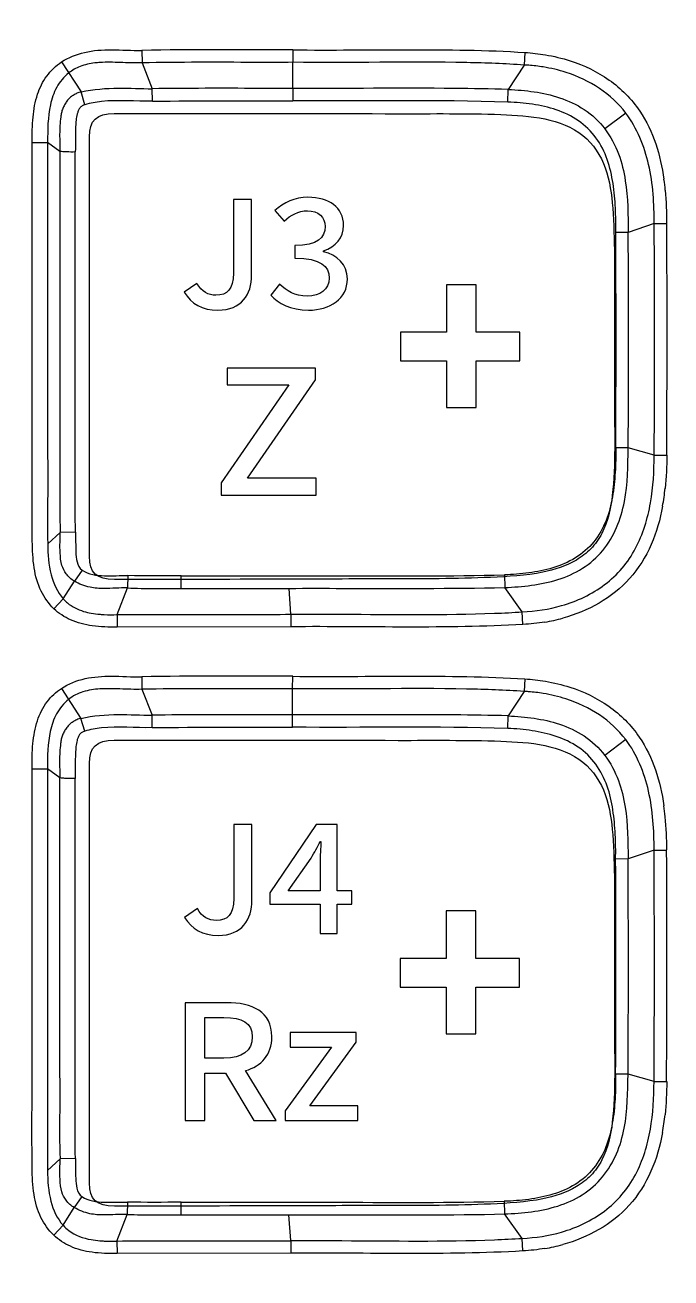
# Model space of a CAD drawing. Header units: millimetres. Extents: x 4086 to 8300, y 123 to 1549.
# Drawn here: x 7001.1 to 7014.09, y 1020.78 to 1045.97 of the extents above; entities that cross this region are included whole.
import ezdxf

# ---------------------------------------------------------------- set-up
doc = ezdxf.new("R2010")
doc.units = ezdxf.units.MM
for name, color, linetype in [('00_COMPONENTS', 7, 'Continuous'), ('layer 1', 7, 'Continuous'), ('layer 4', 7, 'Continuous')]:
    doc.layers.add(name, color=color, linetype=linetype)

msp = doc.modelspace()

# ---------------------------------------------------------------- linework, layer by layer
at = {"layer": '00_COMPONENTS', "linetype": 'Continuous'}
for p, q in [((7006.484, 1045.472), (7006.483, 1045.221)), ((7001.836, 1045.228), (7002.227, 1044.626)), ((7003.451, 1045.462), (7003.455, 1045.211)), ((7006.483, 1044.698), (7006.483, 1045.221)), ((7011.153, 1045.42), (7011.137, 1045.167)), ((7003.455, 1045.21), (7003.659, 1044.69)), ((7011.137, 1045.167), (7010.818, 1044.677)), ((7002.305, 1044.368), (7002.227, 1044.626)), ((7003.663, 1044.439), (7003.659, 1044.69)), ((7006.483, 1044.698), (7006.483, 1044.447)), ((7010.81, 1044.421), (7010.818, 1044.677)), ((7013.182, 1044.199), (7012.76, 1043.882)), ((7001.244, 1043.612), (7001.555, 1043.612)), ((7001.799, 1043.429), (7001.555, 1043.612)), ((7013.752, 1041.978), (7013.23, 1041.799)), ((7013.752, 1041.978), (7014.003, 1041.979)), ((7013.229, 1041.799), (7012.978, 1041.798)), ((7013.229, 1037.469), (7012.978, 1037.471)), ((7013.751, 1037.325), (7013.229, 1037.469)), ((7013.751, 1037.325), (7014.003, 1037.323)), ((7001.557, 1035.537), (7001.808, 1035.766)), ((7002.116, 1035.775), (7001.808, 1035.766)), ((7002.248, 1035.01), (7002.092, 1034.789)), ((7003.166, 1034.9), (7003.159, 1034.652)), ((7004.241, 1034.644), (7004.241, 1034.895)), ((7010.738, 1034.917), (7010.745, 1034.661)), ((7001.869, 1034.433), (7002.092, 1034.789)), ((7002.951, 1034.116), (7003.159, 1034.652)), ((7006.445, 1034.124), (7006.41, 1034.644)), ((7011.099, 1034.17), (7010.745, 1034.661)), ((7001.68, 1034.235), (7001.869, 1034.433)), ((7011.113, 1033.918), (7011.099, 1034.17)), ((7002.951, 1034.116), (7002.955, 1033.866)), ((7006.445, 1034.124), (7006.446, 1033.872)), ((7006.446, 1033.87), (7002.955, 1033.866)), ((7006.481, 1032.625), (7006.482, 1032.876)), ((7001.833, 1032.632), (7002.224, 1032.03)), ((7003.448, 1032.866), (7003.452, 1032.615)), ((7006.481, 1032.102), (7006.481, 1032.625)), ((7011.15, 1032.824), (7011.135, 1032.571)), ((7003.452, 1032.614), (7003.656, 1032.094)), ((7011.135, 1032.571), (7010.815, 1032.081)), ((7002.302, 1031.772), (7002.224, 1032.03)), ((7003.66, 1031.843), (7003.656, 1032.094)), ((7006.48, 1031.851), (7006.481, 1032.102)), ((7010.807, 1031.825), (7010.815, 1032.081)), ((7013.179, 1031.603), (7012.757, 1031.286)), ((7001.241, 1031.016), (7001.552, 1031.016)), ((7001.797, 1030.833), (7001.552, 1031.016)), ((7013.749, 1029.382), (7013.227, 1029.203)), ((7013.749, 1029.382), (7014.001, 1029.383)), ((7013.227, 1029.203), (7012.975, 1029.202)), ((7013.226, 1024.873), (7012.975, 1024.875)), ((7013.748, 1024.729), (7013.226, 1024.873)), ((7013.748, 1024.729), (7014, 1024.727)), ((7001.554, 1022.941), (7001.805, 1023.17)), ((7002.113, 1023.179), (7001.805, 1023.17)), ((7002.245, 1022.414), (7002.09, 1022.193)), ((7003.163, 1022.304), (7003.156, 1022.056)), ((7004.238, 1022.048), (7004.238, 1022.299)), ((7010.735, 1022.321), (7010.743, 1022.065)), ((7001.866, 1021.837), (7002.09, 1022.193)), ((7002.948, 1021.52), (7003.156, 1022.056)), ((7006.442, 1021.528), (7006.407, 1022.048)), ((7011.096, 1021.574), (7010.743, 1022.065)), ((7001.677, 1021.639), (7001.866, 1021.837)), ((7011.111, 1021.321), (7011.096, 1021.574)), ((7002.948, 1021.52), (7002.952, 1021.27)), ((7006.442, 1021.528), (7006.444, 1021.276)), ((7006.444, 1021.274), (7002.952, 1021.27))]:
    msp.add_line(p, q, dxfattribs=at)
for centre, radius, start, end in [((7010.975, 1041.737), 3.434, 85.7825, 87.2922), ((7010.981, 1041.809), 3.362, 80.8001, 85.7965), ((7008.608, 1042.09), 5.396, 5.9441, 8.3094), ((7008.123, 1042.046), 5.883, 359.3483, 5.8784), ((6578.436, 1039.742), 435.322, 359.68181, 0.29428), ((6585.39, 1039.726), 428.62, 359.67875, 0.30116), ((6609.151, 1039.664), 403.833, 359.68877, 0.30271), ((6616.045, 1039.645), 397.19, 359.68607, 0.31066), ((7009.12, 1037.178), 4.88, 349.607, 353.8504), ((7005.31, 1545.153), 510.51, 269.88002, 270.12343), ((7009.568, 1059.461), 25.337, 272.1977, 273.4634), ((7010.969, 1037.49), 3.572, 279.4075, 285.3479), ((7010.972, 1029.141), 3.434, 85.7862, 87.2922), ((7010.978, 1029.213), 3.362, 80.7506, 85.8006), ((7011.017, 1029.432), 3.139, 72.1995, 80.8001), ((7008.605, 1029.494), 5.396, 5.9426, 8.3094), ((7008.12, 1029.45), 5.883, 359.3484, 5.8769), ((6578.433, 1027.146), 435.322, 359.68181, 0.29428), ((6585.387, 1027.13), 428.62, 359.67875, 0.30116), ((6609.148, 1027.068), 403.833, 359.68877, 0.30271), ((6616.042, 1027.049), 397.19, 359.68607, 0.31066), ((7009.117, 1024.582), 4.88, 349.607, 353.8536), ((7005.307, 1532.557), 510.51, 269.88002, 270.12343), ((7009.566, 1046.86), 25.332, 272.2001, 273.4634), ((7010.967, 1024.893), 3.571, 279.4518, 285.3489)]:
    msp.add_arc(centre, radius, start, end, dxfattribs=at)
at = {"layer": '00_COMPONENTS', "color": 7, "linetype": 'Continuous'}
msp.add_open_spline([(6896.534, 959.912), (6900.632, 959.912), (6908.829, 959.912), (6921.124, 959.912), (6933.42, 959.912), (6945.715, 959.912), (6958.011, 959.912), (6968.257, 959.912), (6976.454, 959.912), (6982.602, 959.912), (6988.75, 959.912), (6994.896, 959.911), (7001.047, 959.916), (7006.169, 959.924), (7010.262, 959.995), (7013.33, 960.166), (7016.373, 960.607), (7019.316, 961.625), (7021.287, 963.36), (7022.38, 965.093), (7023.177, 966.989), (7023.749, 969.501), (7024.017, 972.564), (7024.091, 975.633), (7024.124, 978.706), (7024.148, 981.781), (7024.163, 985.884), (7024.163, 991.009), (7024.163, 999.205), (7024.163, 1009.448), (7024.163, 1021.743), (7024.163, 1034.038), (7024.163, 1046.334), (7024.163, 1058.629), (7024.163, 1068.871), (7024.163, 1077.069), (7024.163, 1082.195), (7024.148, 1086.298), (7024.123, 1089.37), (7024.091, 1092.442), (7024.016, 1095.513), (7023.749, 1098.58), (7023.065, 1101.589), (7021.682, 1104.381), (7019.314, 1106.445), (7016.387, 1107.468), (7013.342, 1107.911), (7010.265, 1108.082), (7006.166, 1108.153), (7001.045, 1108.16), (6994.897, 1108.165), (6988.75, 1108.164), (6982.602, 1108.165), (6976.454, 1108.165), (6968.257, 1108.165), (6958.011, 1108.165), (6945.715, 1108.165), (6933.42, 1108.165), (6921.124, 1108.165), (6908.829, 1108.165), (6900.632, 1108.165), (6896.534, 1108.165)], degree=3, knots=[0, 0, 0, 0, 0.031258, 0.062515, 0.093773, 0.12503, 0.156288, 0.187546, 0.203174, 0.218804, 0.234431, 0.250064, 0.265681, 0.281339, 0.289127, 0.296905, 0.304752, 0.31255, 0.3203, 0.3242, 0.328112, 0.335929, 0.343723, 0.351535, 0.359344, 0.367155, 0.374992, 0.390635, 0.406242, 0.437497, 0.468755, 0.500012, 0.53127, 0.562527, 0.593784, 0.609382, 0.625053, 0.632872, 0.640675, 0.648485, 0.656303, 0.664103, 0.671927, 0.679731, 0.68745, 0.6952, 0.703045, 0.71088, 0.718683, 0.734311, 0.749937, 0.765568, 0.781197, 0.796825, 0.812455, 0.843712, 0.87497, 0.906227, 0.937485, 0.968742, 1, 1, 1, 1], dxfattribs=at)
at = {"layer": '00_COMPONENTS', "linetype": 'Continuous'}
for points in [[(7002.296, 1045.421), (7002.473, 1045.462), (7002.657, 1045.475), (7002.838, 1045.474)], [(7002.838, 1045.474), (7003.042, 1045.473), (7003.246, 1045.458), (7003.451, 1045.462)], [(7006.484, 1045.472), (7005.473, 1045.469), (7004.462, 1045.481), (7003.451, 1045.462)], [(7006.484, 1045.472), (7008.041, 1045.454), (7009.6, 1045.516), (7011.153, 1045.42)], [(7001.836, 1045.228), (7001.974, 1045.32), (7002.134, 1045.384), (7002.296, 1045.421)], [(7011.153, 1045.42), (7011.291, 1045.41), (7011.428, 1045.395), (7011.564, 1045.372)], [(7011.564, 1045.372), (7011.731, 1045.344), (7011.898, 1045.304), (7012.06, 1045.253)], [(7002.208, 1045.138), (7002.126, 1045.106), (7002.048, 1045.062), (7001.979, 1045.007)], [(7011.979, 1045.017), (7011.829, 1045.066), (7011.675, 1045.102), (7011.519, 1045.128)], [(7001.262, 1044.119), (7001.276, 1044.274), (7001.303, 1044.43), (7001.352, 1044.578)], [(7010.81, 1044.421), (7009.368, 1044.469), (7007.925, 1044.437), (7006.483, 1044.447)], [(7003.663, 1044.439), (7004.603, 1044.453), (7005.543, 1044.444), (7006.483, 1044.447)], [(7001.244, 1043.612), (7001.244, 1043.781), (7001.246, 1043.951), (7001.262, 1044.119)], [(7014.005, 1037.323), (7014.006, 1037.1), (7013.996, 1036.877), (7013.972, 1036.655)], [(7001.424, 1034.589), (7001.354, 1034.735), (7001.309, 1034.895), (7001.284, 1035.055)], [(7004.241, 1034.895), (7003.883, 1034.896), (7003.524, 1034.89), (7003.166, 1034.9)], [(7001.68, 1034.235), (7001.574, 1034.335), (7001.488, 1034.458), (7001.424, 1034.589)], [(7002.015, 1034.011), (7001.893, 1034.066), (7001.776, 1034.141), (7001.68, 1034.235)], [(7002.278, 1034.182), (7002.328, 1034.166), (7002.38, 1034.154), (7002.431, 1034.145)], [(7002.431, 1034.145), (7002.49, 1034.134), (7002.549, 1034.127), (7002.609, 1034.122)], [(7011.099, 1034.17), (7011.366, 1034.182), (7011.634, 1034.222), (7011.89, 1034.296)], [(7002.452, 1033.89), (7002.302, 1033.91), (7002.153, 1033.949), (7002.015, 1034.011)], [(7002.955, 1033.866), (7002.787, 1033.864), (7002.618, 1033.867), (7002.452, 1033.89)], [(7011.113, 1033.918), (7009.56, 1033.829), (7008.002, 1033.884), (7006.446, 1033.872)], [(7011.553, 1033.966), (7011.408, 1033.942), (7011.261, 1033.926), (7011.113, 1033.918)], [(7002.309, 1032.829), (7002.481, 1032.867), (7002.659, 1032.878), (7002.835, 1032.878)], [(7002.835, 1032.878), (7003.039, 1032.877), (7003.243, 1032.862), (7003.448, 1032.866)], [(7006.482, 1032.876), (7005.47, 1032.873), (7004.459, 1032.885), (7003.448, 1032.866)], [(7006.482, 1032.876), (7008.038, 1032.858), (7009.597, 1032.92), (7011.15, 1032.824)], [(7001.546, 1032.364), (7001.625, 1032.468), (7001.723, 1032.561), (7001.833, 1032.632)], [(7001.833, 1032.632), (7001.976, 1032.727), (7002.141, 1032.791), (7002.309, 1032.829)], [(7011.15, 1032.824), (7011.289, 1032.814), (7011.427, 1032.798), (7011.564, 1032.775)], [(7011.564, 1032.775), (7011.73, 1032.747), (7011.896, 1032.708), (7012.057, 1032.657)], [(7001.349, 1031.982), (7001.394, 1032.118), (7001.459, 1032.25), (7001.546, 1032.364)], [(7001.259, 1031.523), (7001.273, 1031.678), (7001.3, 1031.834), (7001.349, 1031.982)], [(7010.807, 1031.825), (7009.365, 1031.873), (7007.922, 1031.841), (7006.48, 1031.851)], [(7003.66, 1031.843), (7004.6, 1031.857), (7005.54, 1031.848), (7006.48, 1031.851)], [(7001.241, 1031.016), (7001.241, 1031.185), (7001.243, 1031.354), (7001.259, 1031.523)], [(7014.002, 1024.727), (7014.003, 1024.504), (7013.993, 1024.281), (7013.969, 1024.059)], [(7001.421, 1021.993), (7001.351, 1022.139), (7001.306, 1022.299), (7001.281, 1022.459)], [(7004.238, 1022.299), (7003.88, 1022.3), (7003.521, 1022.294), (7003.163, 1022.304)], [(7001.677, 1021.639), (7001.571, 1021.739), (7001.485, 1021.862), (7001.421, 1021.993)], [(7002.012, 1021.415), (7001.89, 1021.47), (7001.773, 1021.545), (7001.677, 1021.639)], [(7002.428, 1021.549), (7002.487, 1021.538), (7002.546, 1021.531), (7002.606, 1021.526)], [(7011.096, 1021.574), (7011.363, 1021.586), (7011.631, 1021.626), (7011.888, 1021.7)], [(7002.449, 1021.294), (7002.299, 1021.314), (7002.15, 1021.353), (7002.012, 1021.415)], [(7002.952, 1021.27), (7002.784, 1021.268), (7002.615, 1021.271), (7002.449, 1021.294)], [(7011.111, 1021.321), (7009.557, 1021.233), (7007.999, 1021.287), (7006.444, 1021.276)], [(7011.553, 1021.371), (7011.407, 1021.346), (7011.259, 1021.33), (7011.111, 1021.321)]]:
    msp.add_open_spline(points, degree=3, dxfattribs=at)
for points, knots in [([(7001.352, 1044.578), (7001.395, 1044.708), (7001.517, 1044.959), (7001.721, 1045.153), (7001.836, 1045.228)], [0, 0, 0, 0, 0.500149, 1, 1, 1, 1]), ([(7003.455, 1045.211), (7003.308, 1045.206), (7003.025, 1045.216), (7002.743, 1045.227), (7002.608, 1045.218)], [0, 0, 0, 0, 0.523395, 1, 1, 1, 1]), ([(7006.483, 1045.221), (7006.23, 1045.22), (7005.221, 1045.22), (7004.212, 1045.225), (7003.455, 1045.211)], [0, 0, 0, 0, 0.25072, 1, 1, 1, 1]), ([(7011.137, 1045.167), (7010.753, 1045.193), (7009.202, 1045.251), (7007.649, 1045.206), (7006.483, 1045.221)], [0, 0, 0, 0, 0.248447, 1, 1, 1, 1]), ([(7012.06, 1045.253), (7012.338, 1045.164), (7012.874, 1044.908), (7013.296, 1044.483), (7013.459, 1044.241)], [0, 0, 0, 0, 0.500233, 1, 1, 1, 1]), ([(7001.979, 1045.007), (7001.882, 1044.928), (7001.716, 1044.729), (7001.558, 1044.245), (7001.554, 1043.864), (7001.555, 1043.612)], [0, 0, 0, 0, 0.249623, 0.499856, 1, 1, 1, 1]), ([(7002.608, 1045.218), (7002.573, 1045.216), (7002.438, 1045.203), (7002.303, 1045.174), (7002.208, 1045.138)], [0, 0, 0, 0, 0.258768, 1, 1, 1, 1]), ([(7013.182, 1044.199), (7013.036, 1044.392), (7012.666, 1044.732), (7012.216, 1044.941), (7011.979, 1045.017)], [0, 0, 0, 0, 0.494409, 1, 1, 1, 1]), ([(7002.227, 1044.626), (7002.199, 1044.621), (7002.144, 1044.6), (7002.068, 1044.559), (7001.997, 1044.508), (7001.941, 1044.441), (7001.895, 1044.368), (7001.856, 1044.291), (7001.83, 1044.208), (7001.813, 1044.093), (7001.802, 1043.949), (7001.794, 1043.775), (7001.8, 1043.602), (7001.805, 1043.486), (7001.8, 1043.429)], [0, 0, 0, 0, 0.062458, 0.125373, 0.187454, 0.249591, 0.31233, 0.374821, 0.436961, 0.499547, 0.624908, 0.749802, 0.875042, 1, 1, 1, 1]), ([(7002.227, 1044.626), (7002.474, 1044.681), (7002.956, 1044.72), (7003.433, 1044.689), (7003.659, 1044.69)], [0, 0, 0, 0, 0.527268, 1, 1, 1, 1]), ([(7003.663, 1044.439), (7003.322, 1044.433), (7002.865, 1044.483), (7002.413, 1044.401), (7002.305, 1044.368)], [0, 0, 0, 0, 0.750634, 1, 1, 1, 1]), ([(7006.483, 1044.698), (7006.249, 1044.697), (7005.307, 1044.698), (7004.366, 1044.701), (7003.659, 1044.69)], [0, 0, 0, 0, 0.249376, 1, 1, 1, 1]), ([(7010.818, 1044.677), (7010.456, 1044.686), (7009.011, 1044.71), (7007.566, 1044.692), (7006.483, 1044.698)], [0, 0, 0, 0, 0.250956, 1, 1, 1, 1]), ([(7010.818, 1044.677), (7011.165, 1044.659), (7011.702, 1044.599), (7012.365, 1044.294), (7012.647, 1044.034), (7012.76, 1043.882)], [0, 0, 0, 0, 0.481435, 0.736498, 1, 1, 1, 1]), ([(7002.305, 1044.368), (7002.285, 1044.362), (7002.244, 1044.347), (7002.197, 1044.302), (7002.169, 1044.244), (7002.141, 1044.163), (7002.126, 1044.057), (7002.114, 1043.887), (7002.113, 1043.674), (7002.115, 1043.504), (7002.11, 1043.418)], [0, 0, 0, 0, 0.062605, 0.124497, 0.187052, 0.249362, 0.374587, 0.499714, 0.749523, 1, 1, 1, 1]), ([(7012.978, 1041.798), (7012.982, 1041.962), (7012.976, 1042.292), (7012.934, 1042.785), (7012.827, 1043.27), (7012.604, 1043.719), (7012.242, 1044.071), (7011.787, 1044.281), (7011.303, 1044.388), (7010.974, 1044.417), (7010.81, 1044.421)], [0, 0, 0, 0, 0.124961, 0.250026, 0.375078, 0.500074, 0.625055, 0.750064, 0.875032, 1, 1, 1, 1]), ([(7013.459, 1044.241), (7013.596, 1044.039), (7013.808, 1043.591), (7013.912, 1043.111), (7013.948, 1042.87)], [0, 0, 0, 0, 0.500084, 1, 1, 1, 1]), ([(7013.752, 1041.978), (7013.752, 1042.375), (7013.708, 1043.152), (7013.409, 1043.898), (7013.182, 1044.199)], [0, 0, 0, 0, 0.512578, 1, 1, 1, 1]), ([(7012.76, 1043.882), (7012.875, 1043.729), (7013.054, 1043.392), (7013.224, 1042.683), (7013.225, 1042.147), (7013.229, 1041.799)], [0, 0, 0, 0, 0.264083, 0.519233, 1, 1, 1, 1]), ([(7001.284, 1035.055), (7001.256, 1035.232), (7001.244, 1035.591), (7001.243, 1036.303), (7001.244, 1037.194), (7001.244, 1038.263), (7001.244, 1039.333), (7001.244, 1040.403), (7001.244, 1041.829), (7001.244, 1042.899), (7001.244, 1043.612)], [0, 0, 0, 0, 0.06299, 0.125244, 0.249991, 0.374982, 0.499983, 0.624987, 0.749991, 1, 1, 1, 1]), ([(7001.555, 1043.612), (7001.555, 1042.265), (7001.556, 1040.243), (7001.554, 1037.885), (7001.557, 1036.541), (7001.553, 1035.87), (7001.556, 1035.537)], [0, 0, 0, 0, 0.500658, 0.750965, 0.876088, 1, 1, 1, 1]), ([(7001.799, 1043.429), (7001.799, 1042.791), (7001.799, 1041.517), (7001.799, 1039.924), (7001.799, 1038.649), (7001.798, 1037.693), (7001.802, 1036.732), (7001.795, 1036.089), (7001.809, 1035.766)], [0, 0, 0, 0, 0.249481, 0.498968, 0.62371, 0.748487, 0.873292, 1, 1, 1, 1]), ([(7002.11, 1043.418), (7002.052, 1043.418), (7001.97, 1043.417), (7001.866, 1043.421), (7001.821, 1043.428), (7001.799, 1043.429)], [0, 0, 0, 0, 0.553281, 0.795907, 1, 1, 1, 1]), ([(7002.116, 1035.775), (7002.107, 1036.095), (7002.113, 1036.734), (7002.109, 1037.69), (7002.11, 1038.645), (7002.11, 1039.918), (7002.11, 1041.509), (7002.11, 1042.782), (7002.11, 1043.418)], [0, 0, 0, 0, 0.125615, 0.250604, 0.375517, 0.500428, 0.75021, 1, 1, 1, 1]), ([(7012.978, 1037.471), (7012.981, 1037.306), (7012.973, 1036.977), (7012.924, 1036.484), (7012.803, 1036.002), (7012.559, 1035.564), (7012.179, 1035.232), (7011.717, 1035.04), (7011.231, 1034.945), (7010.902, 1034.92), (7010.738, 1034.917)], [0, 0, 0, 0, 0.124955, 0.250014, 0.375079, 0.500047, 0.62503, 0.750066, 0.87504, 1, 1, 1, 1]), ([(7010.745, 1034.661), (7011.106, 1034.678), (7011.654, 1034.728), (7012.323, 1035.023), (7012.738, 1035.387), (7013.017, 1035.861), (7013.217, 1036.561), (7013.224, 1037.108), (7013.229, 1037.469)], [0, 0, 0, 0, 0.249564, 0.374714, 0.499795, 0.624895, 0.750064, 1, 1, 1, 1]), ([(7011.89, 1034.296), (7012.199, 1034.385), (7012.647, 1034.597), (7013.121, 1035.037), (7013.48, 1035.576), (7013.715, 1036.36), (7013.75, 1037.003), (7013.751, 1037.325)], [0, 0, 0, 0, 0.249587, 0.374886, 0.500144, 0.749949, 1, 1, 1, 1]), ([(7013.92, 1036.298), (7013.871, 1036.033), (7013.727, 1035.509), (7013.436, 1035.043), (7013.257, 1034.842)], [0, 0, 0, 0, 0.500161, 1, 1, 1, 1]), ([(7002.092, 1034.789), (7002.027, 1034.823), (7001.927, 1034.923), (7001.822, 1035.122), (7001.805, 1035.346), (7001.8, 1035.566), (7001.81, 1035.702), (7001.808, 1035.766)], [0, 0, 0, 0, 0.207157, 0.380409, 0.620713, 0.822072, 1, 1, 1, 1]), ([(7002.116, 1035.775), (7002.12, 1035.642), (7002.115, 1035.44), (7002.133, 1035.18), (7002.193, 1035.045), (7002.248, 1035.01)], [0, 0, 0, 0, 0.503038, 0.75437, 1, 1, 1, 1]), ([(7001.557, 1035.537), (7001.559, 1035.329), (7001.58, 1034.938), (7001.749, 1034.568), (7001.869, 1034.433)], [0, 0, 0, 0, 0.534354, 1, 1, 1, 1]), ([(7002.248, 1035.01), (7002.374, 1034.922), (7002.706, 1034.881), (7003.009, 1034.904), (7003.166, 1034.9)], [0, 0, 0, 0, 0.496576, 1, 1, 1, 1]), ([(7004.241, 1034.895), (7005.323, 1034.894), (7007.489, 1034.902), (7009.655, 1034.885), (7010.738, 1034.917)], [0, 0, 0, 0, 0.499683, 1, 1, 1, 1]), ([(7003.159, 1034.652), (7003.003, 1034.656), (7002.753, 1034.631), (7002.387, 1034.654), (7002.189, 1034.731), (7002.092, 1034.789)], [0, 0, 0, 0, 0.429659, 0.690363, 1, 1, 1, 1]), ([(7003.159, 1034.652), (7003.25, 1034.648), (7003.611, 1034.639), (7003.971, 1034.645), (7004.241, 1034.644)], [0, 0, 0, 0, 0.252541, 1, 1, 1, 1]), ([(7006.41, 1034.644), (7006.77, 1034.645), (7008.215, 1034.644), (7009.661, 1034.637), (7010.745, 1034.661)], [0, 0, 0, 0, 0.249246, 1, 1, 1, 1]), ([(7013.257, 1034.842), (7013.082, 1034.646), (7012.661, 1034.315), (7012.168, 1034.115), (7011.915, 1034.045)], [0, 0, 0, 0, 0.499921, 1, 1, 1, 1]), ([(7001.869, 1034.433), (7001.895, 1034.403), (7002.011, 1034.29), (7002.161, 1034.218), (7002.278, 1034.182)], [0, 0, 0, 0, 0.243997, 1, 1, 1, 1]), ([(7006.445, 1034.124), (7006.788, 1034.127), (7008.153, 1034.124), (7009.519, 1034.103), (7010.54, 1034.143)], [0, 0, 0, 0, 0.251206, 1, 1, 1, 1]), ([(7002.609, 1034.122), (7002.637, 1034.12), (7002.751, 1034.113), (7002.865, 1034.113), (7002.951, 1034.116)], [0, 0, 0, 0, 0.244319, 1, 1, 1, 1]), ([(7002.951, 1034.115), (7003.244, 1034.122), (7003.828, 1034.118), (7004.992, 1034.121), (7005.864, 1034.118), (7006.445, 1034.123)], [0, 0, 0, 0, 0.251387, 0.501242, 1, 1, 1, 1]), ([(7003.452, 1032.615), (7003.305, 1032.61), (7003.022, 1032.62), (7002.74, 1032.631), (7002.605, 1032.622)], [0, 0, 0, 0, 0.523395, 1, 1, 1, 1]), ([(7006.481, 1032.625), (7006.227, 1032.624), (7005.218, 1032.624), (7004.209, 1032.629), (7003.452, 1032.615)], [0, 0, 0, 0, 0.25072, 1, 1, 1, 1]), ([(7011.135, 1032.571), (7010.75, 1032.597), (7009.199, 1032.655), (7007.647, 1032.61), (7006.481, 1032.625)], [0, 0, 0, 0, 0.248447, 1, 1, 1, 1]), ([(7012.057, 1032.657), (7012.333, 1032.568), (7012.866, 1032.315), (7013.286, 1031.894), (7013.45, 1031.655)], [0, 0, 0, 0, 0.500221, 1, 1, 1, 1]), ([(7001.977, 1032.411), (7001.879, 1032.332), (7001.713, 1032.133), (7001.555, 1031.649), (7001.551, 1031.268), (7001.552, 1031.016)], [0, 0, 0, 0, 0.249623, 0.499856, 1, 1, 1, 1]), ([(7002.605, 1032.622), (7002.491, 1032.615), (7002.267, 1032.582), (7002.061, 1032.48), (7001.977, 1032.411)], [0, 0, 0, 0, 0.513755, 1, 1, 1, 1]), ([(7013.179, 1031.603), (7013.033, 1031.796), (7012.664, 1032.135), (7012.213, 1032.345), (7011.977, 1032.421)], [0, 0, 0, 0, 0.494409, 1, 1, 1, 1]), ([(7002.224, 1032.03), (7002.196, 1032.025), (7002.141, 1032.004), (7002.065, 1031.963), (7001.995, 1031.912), (7001.938, 1031.845), (7001.892, 1031.772), (7001.853, 1031.695), (7001.827, 1031.612), (7001.811, 1031.497), (7001.799, 1031.353), (7001.791, 1031.179), (7001.797, 1031.006), (7001.803, 1030.89), (7001.797, 1030.833)], [0, 0, 0, 0, 0.062458, 0.125373, 0.187454, 0.249591, 0.31233, 0.374821, 0.436961, 0.499547, 0.624908, 0.749802, 0.875042, 1, 1, 1, 1]), ([(7002.224, 1032.03), (7002.471, 1032.085), (7002.953, 1032.124), (7003.43, 1032.093), (7003.656, 1032.094)], [0, 0, 0, 0, 0.527268, 1, 1, 1, 1]), ([(7003.66, 1031.843), (7003.319, 1031.837), (7002.862, 1031.887), (7002.411, 1031.805), (7002.302, 1031.772)], [0, 0, 0, 0, 0.750634, 1, 1, 1, 1]), ([(7006.481, 1032.102), (7006.246, 1032.101), (7005.304, 1032.102), (7004.363, 1032.105), (7003.656, 1032.094)], [0, 0, 0, 0, 0.249376, 1, 1, 1, 1]), ([(7010.815, 1032.081), (7010.453, 1032.09), (7009.008, 1032.113), (7007.563, 1032.096), (7006.481, 1032.102)], [0, 0, 0, 0, 0.250956, 1, 1, 1, 1]), ([(7010.815, 1032.081), (7011.162, 1032.063), (7011.7, 1032.003), (7012.362, 1031.698), (7012.644, 1031.438), (7012.757, 1031.286)], [0, 0, 0, 0, 0.481435, 0.736498, 1, 1, 1, 1]), ([(7002.302, 1031.772), (7002.282, 1031.766), (7002.241, 1031.751), (7002.194, 1031.705), (7002.166, 1031.648), (7002.138, 1031.567), (7002.123, 1031.461), (7002.111, 1031.291), (7002.11, 1031.078), (7002.112, 1030.907), (7002.107, 1030.822)], [0, 0, 0, 0, 0.062605, 0.124497, 0.187052, 0.249362, 0.374587, 0.499714, 0.749523, 1, 1, 1, 1]), ([(7012.975, 1029.202), (7012.979, 1029.366), (7012.974, 1029.696), (7012.931, 1030.189), (7012.824, 1030.674), (7012.601, 1031.123), (7012.239, 1031.475), (7011.784, 1031.685), (7011.3, 1031.792), (7010.971, 1031.821), (7010.807, 1031.825)], [0, 0, 0, 0, 0.124961, 0.250026, 0.375078, 0.500074, 0.625055, 0.750064, 0.875032, 1, 1, 1, 1]), ([(7013.45, 1031.655), (7013.588, 1031.452), (7013.804, 1031.001), (7013.909, 1030.517), (7013.945, 1030.274)], [0, 0, 0, 0, 0.500074, 1, 1, 1, 1]), ([(7013.749, 1029.382), (7013.749, 1029.779), (7013.705, 1030.556), (7013.406, 1031.302), (7013.179, 1031.603)], [0, 0, 0, 0, 0.512578, 1, 1, 1, 1]), ([(7012.757, 1031.286), (7012.872, 1031.133), (7013.051, 1030.795), (7013.221, 1030.087), (7013.222, 1029.551), (7013.227, 1029.203)], [0, 0, 0, 0, 0.264083, 0.519233, 1, 1, 1, 1]), ([(7001.281, 1022.459), (7001.253, 1022.636), (7001.241, 1022.995), (7001.24, 1023.707), (7001.241, 1024.598), (7001.241, 1025.667), (7001.241, 1026.737), (7001.241, 1027.807), (7001.241, 1029.233), (7001.241, 1030.303), (7001.241, 1031.016)], [0, 0, 0, 0, 0.06299, 0.125244, 0.249991, 0.374982, 0.499983, 0.624987, 0.749991, 1, 1, 1, 1]), ([(7001.552, 1031.016), (7001.552, 1029.669), (7001.553, 1027.647), (7001.551, 1025.289), (7001.554, 1023.945), (7001.55, 1023.274), (7001.553, 1022.941)], [0, 0, 0, 0, 0.500658, 0.750965, 0.876088, 1, 1, 1, 1]), ([(7001.796, 1030.833), (7001.796, 1030.195), (7001.796, 1028.921), (7001.796, 1027.328), (7001.796, 1026.053), (7001.795, 1025.097), (7001.8, 1024.136), (7001.792, 1023.493), (7001.806, 1023.17)], [0, 0, 0, 0, 0.249481, 0.498968, 0.62371, 0.748487, 0.873292, 1, 1, 1, 1]), ([(7002.107, 1030.822), (7002.05, 1030.822), (7001.967, 1030.821), (7001.864, 1030.825), (7001.818, 1030.832), (7001.797, 1030.833)], [0, 0, 0, 0, 0.553281, 0.795907, 1, 1, 1, 1]), ([(7002.113, 1023.179), (7002.104, 1023.499), (7002.11, 1024.138), (7002.107, 1025.094), (7002.108, 1026.049), (7002.107, 1027.322), (7002.107, 1028.913), (7002.107, 1030.186), (7002.107, 1030.822)], [0, 0, 0, 0, 0.125615, 0.250604, 0.375517, 0.500428, 0.75021, 1, 1, 1, 1]), ([(7012.975, 1024.875), (7012.978, 1024.71), (7012.971, 1024.381), (7012.921, 1023.888), (7012.8, 1023.406), (7012.556, 1022.968), (7012.176, 1022.636), (7011.715, 1022.444), (7011.229, 1022.349), (7010.9, 1022.324), (7010.735, 1022.321)], [0, 0, 0, 0, 0.124955, 0.250014, 0.375079, 0.500047, 0.62503, 0.750066, 0.87504, 1, 1, 1, 1]), ([(7010.743, 1022.065), (7011.103, 1022.082), (7011.651, 1022.132), (7012.32, 1022.427), (7012.735, 1022.791), (7013.014, 1023.265), (7013.214, 1023.965), (7013.221, 1024.512), (7013.226, 1024.873)], [0, 0, 0, 0, 0.249564, 0.374714, 0.499795, 0.624895, 0.750064, 1, 1, 1, 1]), ([(7011.888, 1021.7), (7012.196, 1021.789), (7012.644, 1022.001), (7013.118, 1022.441), (7013.477, 1022.98), (7013.713, 1023.764), (7013.747, 1024.407), (7013.748, 1024.729)], [0, 0, 0, 0, 0.249587, 0.374886, 0.500144, 0.749949, 1, 1, 1, 1]), ([(7013.917, 1023.701), (7013.868, 1023.436), (7013.723, 1022.91), (7013.43, 1022.442), (7013.25, 1022.241)], [0, 0, 0, 0, 0.500166, 1, 1, 1, 1]), ([(7002.09, 1022.193), (7002.024, 1022.227), (7001.924, 1022.327), (7001.819, 1022.526), (7001.802, 1022.75), (7001.798, 1022.97), (7001.807, 1023.106), (7001.805, 1023.17)], [0, 0, 0, 0, 0.207157, 0.380409, 0.620713, 0.822072, 1, 1, 1, 1]), ([(7002.113, 1023.179), (7002.117, 1023.046), (7002.112, 1022.844), (7002.13, 1022.584), (7002.19, 1022.449), (7002.245, 1022.414)], [0, 0, 0, 0, 0.503038, 0.75437, 1, 1, 1, 1]), ([(7001.554, 1022.941), (7001.556, 1022.733), (7001.578, 1022.342), (7001.746, 1021.972), (7001.866, 1021.837)], [0, 0, 0, 0, 0.534354, 1, 1, 1, 1]), ([(7002.245, 1022.414), (7002.371, 1022.326), (7002.703, 1022.285), (7003.007, 1022.308), (7003.163, 1022.304)], [0, 0, 0, 0, 0.496576, 1, 1, 1, 1]), ([(7004.238, 1022.299), (7005.32, 1022.298), (7007.486, 1022.306), (7009.652, 1022.289), (7010.735, 1022.321)], [0, 0, 0, 0, 0.499683, 1, 1, 1, 1]), ([(7003.156, 1022.056), (7003, 1022.06), (7002.75, 1022.035), (7002.385, 1022.058), (7002.186, 1022.135), (7002.09, 1022.193)], [0, 0, 0, 0, 0.429659, 0.690363, 1, 1, 1, 1]), ([(7003.156, 1022.056), (7003.247, 1022.052), (7003.608, 1022.043), (7003.968, 1022.048), (7004.238, 1022.048)], [0, 0, 0, 0, 0.252541, 1, 1, 1, 1]), ([(7006.407, 1022.048), (7006.767, 1022.049), (7008.212, 1022.047), (7009.658, 1022.041), (7010.743, 1022.065)], [0, 0, 0, 0, 0.249246, 1, 1, 1, 1]), ([(7013.25, 1022.241), (7013.075, 1022.047), (7012.655, 1021.718), (7012.164, 1021.519), (7011.912, 1021.449)], [0, 0, 0, 0, 0.499928, 1, 1, 1, 1]), ([(7001.866, 1021.837), (7001.9, 1021.798), (7002.058, 1021.652), (7002.269, 1021.578), (7002.428, 1021.549)], [0, 0, 0, 0, 0.240373, 1, 1, 1, 1]), ([(7006.442, 1021.528), (7006.785, 1021.531), (7008.15, 1021.528), (7009.517, 1021.507), (7010.538, 1021.547)], [0, 0, 0, 0, 0.251207, 1, 1, 1, 1]), ([(7002.606, 1021.526), (7002.634, 1021.524), (7002.748, 1021.517), (7002.862, 1021.517), (7002.948, 1021.52)], [0, 0, 0, 0, 0.244319, 1, 1, 1, 1]), ([(7002.948, 1021.519), (7003.241, 1021.526), (7003.825, 1021.522), (7004.989, 1021.525), (7005.861, 1021.522), (7006.442, 1021.527)], [0, 0, 0, 0, 0.251387, 0.501242, 1, 1, 1, 1])]:
    msp.add_open_spline(points, degree=3, knots=knots, dxfattribs=at)
at = {"layer": 'layer 1', "color": 49}
msp.add_open_spline([(6982.065, 1106.132), (6982.065, 1106.132), (6982.065, 961.632), (6982.065, 961.632), (6982.065, 961.632), (6982.065, 961.632), (6988.219, 961.632), (6988.219, 961.632), (6988.219, 961.632), (6992.808, 961.632), (6997.396, 961.631), (7001.985, 961.639), (7001.985, 961.639), (7004.264, 961.643), (7006.542, 961.649), (7008.82, 961.697), (7008.82, 961.697), (7010.628, 961.736), (7012.443, 961.801), (7014.235, 962.06), (7014.235, 962.06), (7015.941, 962.307), (7017.943, 962.825), (7019.258, 963.998), (7019.258, 963.998), (7020.536, 965.138), (7021.24, 966.945), (7021.601, 968.579), (7021.601, 968.579), (7021.878, 969.83), (7021.993, 971.113), (7022.07, 972.39), (7022.07, 972.39), (7022.209, 974.696), (7022.224, 977.008), (7022.235, 979.319), (7022.235, 979.319), (7022.26, 984.39), (7022.265, 989.461), (7022.265, 994.533), (7022.265, 994.533), (7022.265, 994.533), (7022.265, 1073.231), (7022.265, 1073.231), (7022.265, 1073.231), (7022.265, 1078.303), (7022.26, 1083.374), (7022.235, 1088.445), (7022.235, 1088.445), (7022.224, 1090.756), (7022.209, 1093.068), (7022.07, 1095.374), (7022.07, 1095.374), (7021.993, 1096.651), (7021.878, 1097.934), (7021.601, 1099.185), (7021.601, 1099.185), (7021.24, 1100.819), (7020.536, 1102.626), (7019.258, 1103.766), (7019.258, 1103.766), (7017.943, 1104.939), (7015.941, 1105.457), (7014.235, 1105.704), (7014.235, 1105.704), (7013.342, 1105.833), (7012.441, 1105.906), (7011.541, 1105.96), (7011.541, 1105.96), (7009.183, 1106.101), (7006.819, 1106.111), (7004.458, 1106.118), (7004.458, 1106.118), (6999.045, 1106.133), (6993.632, 1106.132), (6988.219, 1106.132), (6988.219, 1106.132), (6988.219, 1106.132), (6982.065, 1106.132), (6982.065, 1106.132)], degree=3, knots=[0, 0, 0, 0, 0.047619, 0.047619, 0.047619, 0.047619, 0.095238, 0.095238, 0.095238, 0.095238, 0.142857, 0.142857, 0.142857, 0.142857, 0.190476, 0.190476, 0.190476, 0.190476, 0.238095, 0.238095, 0.238095, 0.238095, 0.285714, 0.285714, 0.285714, 0.285714, 0.333333, 0.333333, 0.333333, 0.333333, 0.380952, 0.380952, 0.380952, 0.380952, 0.428571, 0.428571, 0.428571, 0.428571, 0.47619, 0.47619, 0.47619, 0.47619, 0.52381, 0.52381, 0.52381, 0.52381, 0.571429, 0.571429, 0.571429, 0.571429, 0.619048, 0.619048, 0.619048, 0.619048, 0.666667, 0.666667, 0.666667, 0.666667, 0.714286, 0.714286, 0.714286, 0.714286, 0.761905, 0.761905, 0.761905, 0.761905, 0.809524, 0.809524, 0.809524, 0.809524, 0.857143, 0.857143, 0.857143, 0.857143, 0.904762, 0.904762, 0.904762, 0.904762, 1, 1, 1, 1], dxfattribs=at)
at = {"layer": 'layer 4'}
for points, knots in [([(7012.918, 1042.291), (7012.893, 1042.564), (7012.862, 1042.838), (7012.768, 1043.097), (7012.768, 1043.097), (7012.677, 1043.346), (7012.528, 1043.581), (7012.318, 1043.75), (7012.318, 1043.75), (7012.105, 1043.922), (7011.83, 1044.025), (7011.552, 1044.084), (7011.552, 1044.084), (7011.261, 1044.145), (7010.967, 1044.158), (7010.667, 1044.172), (7010.667, 1044.172), (7009.98, 1044.196), (7009.292, 1044.187), (7008.604, 1044.188), (7008.604, 1044.188), (7007.212, 1044.191), (7005.82, 1044.191), (7004.428, 1044.191), (7004.428, 1044.191), (7003.85, 1044.19), (7003.472, 1044.19), (7002.894, 1044.19), (7002.894, 1044.19), (7002.541, 1044.189), (7002.395, 1044.052), (7002.395, 1043.721), (7002.395, 1043.721), (7002.395, 1040.91), (7002.395, 1038.099), (7002.395, 1035.288), (7002.395, 1035.288), (7002.395, 1034.957), (7002.542, 1034.819), (7002.896, 1034.82), (7002.896, 1034.82), (7004.096, 1034.822), (7005.097, 1034.825), (7006.297, 1034.828), (7006.297, 1034.828), (7006.998, 1034.83), (7007.698, 1034.833), (7008.398, 1034.834), (7008.398, 1034.834), (7009.086, 1034.835), (7009.775, 1034.834), (7010.462, 1034.865), (7010.462, 1034.865), (7010.814, 1034.882), (7011.168, 1034.898), (7011.513, 1034.97), (7011.513, 1034.97), (7011.749, 1035.018), (7011.98, 1035.093), (7012.186, 1035.214), (7012.186, 1035.214), (7012.293, 1035.276), (7012.391, 1035.352), (7012.475, 1035.439), (7012.475, 1035.439), (7012.565, 1035.532), (7012.639, 1035.638), (7012.698, 1035.75), (7012.698, 1035.75), (7012.822, 1035.986), (7012.879, 1036.25), (7012.909, 1036.51), (7012.909, 1036.51), (7012.98, 1037.144), (7012.951, 1037.782), (7012.954, 1038.417), (7012.954, 1038.417), (7012.956, 1039.069), (7012.954, 1039.721), (7012.952, 1040.373), (7012.952, 1040.373), (7012.95, 1041.012), (7012.963, 1041.653), (7012.918, 1042.291)], [0, 0, 0, 0, 0.045455, 0.045455, 0.045455, 0.045455, 0.090909, 0.090909, 0.090909, 0.090909, 0.136364, 0.136364, 0.136364, 0.136364, 0.181818, 0.181818, 0.181818, 0.181818, 0.227273, 0.227273, 0.227273, 0.227273, 0.272727, 0.272727, 0.272727, 0.272727, 0.318182, 0.318182, 0.318182, 0.318182, 0.363636, 0.363636, 0.363636, 0.363636, 0.409091, 0.409091, 0.409091, 0.409091, 0.454545, 0.454545, 0.454545, 0.454545, 0.5, 0.5, 0.5, 0.5, 0.545455, 0.545455, 0.545455, 0.545455, 0.590909, 0.590909, 0.590909, 0.590909, 0.636364, 0.636364, 0.636364, 0.636364, 0.681818, 0.681818, 0.681818, 0.681818, 0.727273, 0.727273, 0.727273, 0.727273, 0.772727, 0.772727, 0.772727, 0.772727, 0.818182, 0.818182, 0.818182, 0.818182, 0.863636, 0.863636, 0.863636, 0.863636, 0.909091, 0.909091, 0.909091, 0.909091, 1, 1, 1, 1]), ([(7004.977, 1040.238), (7004.663, 1040.238), (7004.447, 1040.36), (7004.301, 1040.601), (7004.301, 1040.601), (7004.301, 1040.601), (7004.558, 1040.776), (7004.558, 1040.776), (7004.558, 1040.776), (7004.657, 1040.607), (7004.784, 1040.538), (7004.936, 1040.538), (7004.936, 1040.538), (7005.171, 1040.538), (7005.289, 1040.657), (7005.289, 1040.979), (7005.289, 1040.979), (7005.289, 1040.979), (7005.289, 1042.466), (7005.289, 1042.466), (7005.289, 1042.466), (7005.289, 1042.466), (7005.657, 1042.466), (7005.657, 1042.466), (7005.657, 1042.466), (7005.657, 1042.466), (7005.657, 1040.946), (7005.657, 1040.946), (7005.657, 1040.946), (7005.657, 1040.553), (7005.454, 1040.238), (7004.977, 1040.238)], [0, 0, 0, 0, 0.111111, 0.111111, 0.111111, 0.111111, 0.222222, 0.222222, 0.222222, 0.222222, 0.333333, 0.333333, 0.333333, 0.333333, 0.444444, 0.444444, 0.444444, 0.444444, 0.555556, 0.555556, 0.555556, 0.555556, 0.666667, 0.666667, 0.666667, 0.666667, 0.777778, 0.777778, 0.777778, 0.777778, 1, 1, 1, 1]), ([(7006.802, 1040.238), (7006.434, 1040.238), (7006.196, 1040.375), (7006.04, 1040.538), (7006.04, 1040.538), (7006.04, 1040.538), (7006.218, 1040.759), (7006.218, 1040.759), (7006.218, 1040.759), (7006.355, 1040.628), (7006.529, 1040.518), (7006.771, 1040.518), (7006.771, 1040.518), (7007.034, 1040.518), (7007.215, 1040.654), (7007.215, 1040.881), (7007.215, 1040.881), (7007.215, 1041.124), (7007.05, 1041.282), (7006.523, 1041.282), (7006.523, 1041.282), (7006.523, 1041.282), (7006.523, 1041.535), (7006.523, 1041.535), (7006.523, 1041.535), (7006.983, 1041.535), (7007.136, 1041.698), (7007.136, 1041.918), (7007.136, 1041.918), (7007.136, 1042.112), (7006.999, 1042.234), (7006.777, 1042.237), (7006.777, 1042.237), (7006.596, 1042.234), (7006.444, 1042.15), (7006.31, 1042.028), (7006.31, 1042.028), (7006.31, 1042.028), (7006.12, 1042.243), (7006.12, 1042.243), (7006.12, 1042.243), (7006.304, 1042.397), (7006.52, 1042.507), (7006.79, 1042.507), (7006.79, 1042.507), (7007.209, 1042.507), (7007.504, 1042.305), (7007.504, 1041.942), (7007.504, 1041.942), (7007.504, 1041.689), (7007.349, 1041.514), (7007.101, 1041.428), (7007.101, 1041.428), (7007.101, 1041.428), (7007.101, 1041.413), (7007.101, 1041.413), (7007.101, 1041.413), (7007.371, 1041.35), (7007.583, 1041.16), (7007.583, 1040.866), (7007.583, 1040.866), (7007.583, 1040.47), (7007.231, 1040.238), (7006.802, 1040.238)], [0, 0, 0, 0, 0.058824, 0.058824, 0.058824, 0.058824, 0.117647, 0.117647, 0.117647, 0.117647, 0.176471, 0.176471, 0.176471, 0.176471, 0.235294, 0.235294, 0.235294, 0.235294, 0.294118, 0.294118, 0.294118, 0.294118, 0.352941, 0.352941, 0.352941, 0.352941, 0.411765, 0.411765, 0.411765, 0.411765, 0.470588, 0.470588, 0.470588, 0.470588, 0.529412, 0.529412, 0.529412, 0.529412, 0.588235, 0.588235, 0.588235, 0.588235, 0.647059, 0.647059, 0.647059, 0.647059, 0.705882, 0.705882, 0.705882, 0.705882, 0.764706, 0.764706, 0.764706, 0.764706, 0.823529, 0.823529, 0.823529, 0.823529, 0.882353, 0.882353, 0.882353, 0.882353, 1, 1, 1, 1]), ([(7009.573, 1039.217), (7009.573, 1039.217), (7008.651, 1039.217), (7008.651, 1039.217), (7008.651, 1039.217), (7008.651, 1039.217), (7008.651, 1039.793), (7008.651, 1039.793), (7008.651, 1039.793), (7008.651, 1039.793), (7009.573, 1039.793), (7009.573, 1039.793), (7009.573, 1039.793), (7009.573, 1039.793), (7009.573, 1040.75), (7009.573, 1040.75), (7009.573, 1040.75), (7009.573, 1040.75), (7010.17, 1040.75), (7010.17, 1040.75), (7010.17, 1040.75), (7010.17, 1040.75), (7010.17, 1039.793), (7010.17, 1039.793), (7010.17, 1039.793), (7010.17, 1039.793), (7011.051, 1039.793), (7011.051, 1039.793), (7011.051, 1039.793), (7011.051, 1039.793), (7011.051, 1039.217), (7011.051, 1039.217), (7011.051, 1039.217), (7011.051, 1039.217), (7010.17, 1039.217), (7010.17, 1039.217), (7010.17, 1039.217), (7010.17, 1039.217), (7010.17, 1038.278), (7010.17, 1038.278), (7010.17, 1038.278), (7010.17, 1038.278), (7009.573, 1038.278), (7009.573, 1038.278), (7009.573, 1038.278), (7009.573, 1038.278), (7009.573, 1039.217), (7009.573, 1039.217)], [0, 0, 0, 0, 0.076923, 0.076923, 0.076923, 0.076923, 0.153846, 0.153846, 0.153846, 0.153846, 0.230769, 0.230769, 0.230769, 0.230769, 0.307692, 0.307692, 0.307692, 0.307692, 0.384615, 0.384615, 0.384615, 0.384615, 0.461538, 0.461538, 0.461538, 0.461538, 0.538462, 0.538462, 0.538462, 0.538462, 0.615385, 0.615385, 0.615385, 0.615385, 0.692308, 0.692308, 0.692308, 0.692308, 0.769231, 0.769231, 0.769231, 0.769231, 0.846154, 0.846154, 0.846154, 0.846154, 1, 1, 1, 1]), ([(7005.041, 1036.52), (7005.041, 1036.52), (7005.041, 1036.763), (7005.041, 1036.763), (7005.041, 1036.763), (7005.041, 1036.763), (7006.408, 1038.737), (7006.408, 1038.737), (7006.408, 1038.737), (7006.408, 1038.737), (7005.167, 1038.737), (7005.167, 1038.737), (7005.167, 1038.737), (7005.167, 1038.737), (7005.167, 1039.074), (7005.167, 1039.074), (7005.167, 1039.074), (7005.167, 1039.074), (7006.938, 1039.074), (7006.938, 1039.074), (7006.938, 1039.074), (7006.938, 1039.074), (7006.938, 1038.834), (7006.938, 1038.834), (7006.938, 1038.834), (7006.938, 1038.834), (7005.575, 1036.86), (7005.575, 1036.86), (7005.575, 1036.86), (7005.575, 1036.86), (7006.953, 1036.86), (7006.953, 1036.86), (7006.953, 1036.86), (7006.953, 1036.86), (7006.953, 1036.52), (7006.953, 1036.52), (7006.953, 1036.52), (7006.953, 1036.52), (7005.041, 1036.52), (7005.041, 1036.52)], [0, 0, 0, 0, 0.090909, 0.090909, 0.090909, 0.090909, 0.181818, 0.181818, 0.181818, 0.181818, 0.272727, 0.272727, 0.272727, 0.272727, 0.363636, 0.363636, 0.363636, 0.363636, 0.454545, 0.454545, 0.454545, 0.454545, 0.545455, 0.545455, 0.545455, 0.545455, 0.636364, 0.636364, 0.636364, 0.636364, 0.727273, 0.727273, 0.727273, 0.727273, 0.818182, 0.818182, 0.818182, 0.818182, 1, 1, 1, 1]), ([(7012.918, 1029.691), (7012.893, 1029.964), (7012.862, 1030.238), (7012.768, 1030.497), (7012.768, 1030.497), (7012.677, 1030.746), (7012.528, 1030.981), (7012.318, 1031.15), (7012.318, 1031.15), (7012.105, 1031.322), (7011.83, 1031.425), (7011.552, 1031.484), (7011.552, 1031.484), (7011.261, 1031.545), (7010.967, 1031.558), (7010.667, 1031.572), (7010.667, 1031.572), (7009.98, 1031.596), (7009.292, 1031.587), (7008.604, 1031.588), (7008.604, 1031.588), (7007.212, 1031.591), (7005.82, 1031.591), (7004.428, 1031.591), (7004.428, 1031.591), (7003.85, 1031.59), (7003.472, 1031.59), (7002.894, 1031.59), (7002.894, 1031.59), (7002.541, 1031.589), (7002.395, 1031.452), (7002.395, 1031.121), (7002.395, 1031.121), (7002.395, 1028.31), (7002.395, 1025.499), (7002.395, 1022.688), (7002.395, 1022.688), (7002.395, 1022.357), (7002.542, 1022.219), (7002.896, 1022.22), (7002.896, 1022.22), (7004.096, 1022.222), (7005.097, 1022.225), (7006.297, 1022.228), (7006.297, 1022.228), (7006.998, 1022.23), (7007.698, 1022.233), (7008.398, 1022.234), (7008.398, 1022.234), (7009.086, 1022.235), (7009.775, 1022.234), (7010.462, 1022.265), (7010.462, 1022.265), (7010.814, 1022.282), (7011.168, 1022.298), (7011.513, 1022.37), (7011.513, 1022.37), (7011.749, 1022.418), (7011.98, 1022.493), (7012.186, 1022.614), (7012.186, 1022.614), (7012.293, 1022.676), (7012.391, 1022.752), (7012.475, 1022.839), (7012.475, 1022.839), (7012.565, 1022.932), (7012.639, 1023.038), (7012.698, 1023.15), (7012.698, 1023.15), (7012.822, 1023.386), (7012.879, 1023.65), (7012.909, 1023.91), (7012.909, 1023.91), (7012.98, 1024.544), (7012.951, 1025.182), (7012.954, 1025.817), (7012.954, 1025.817), (7012.956, 1026.469), (7012.954, 1027.121), (7012.952, 1027.773), (7012.952, 1027.773), (7012.95, 1028.412), (7012.963, 1029.053), (7012.918, 1029.691)], [0, 0, 0, 0, 0.045455, 0.045455, 0.045455, 0.045455, 0.090909, 0.090909, 0.090909, 0.090909, 0.136364, 0.136364, 0.136364, 0.136364, 0.181818, 0.181818, 0.181818, 0.181818, 0.227273, 0.227273, 0.227273, 0.227273, 0.272727, 0.272727, 0.272727, 0.272727, 0.318182, 0.318182, 0.318182, 0.318182, 0.363636, 0.363636, 0.363636, 0.363636, 0.409091, 0.409091, 0.409091, 0.409091, 0.454545, 0.454545, 0.454545, 0.454545, 0.5, 0.5, 0.5, 0.5, 0.545455, 0.545455, 0.545455, 0.545455, 0.590909, 0.590909, 0.590909, 0.590909, 0.636364, 0.636364, 0.636364, 0.636364, 0.681818, 0.681818, 0.681818, 0.681818, 0.727273, 0.727273, 0.727273, 0.727273, 0.772727, 0.772727, 0.772727, 0.772727, 0.818182, 0.818182, 0.818182, 0.818182, 0.863636, 0.863636, 0.863636, 0.863636, 0.909091, 0.909091, 0.909091, 0.909091, 1, 1, 1, 1]), ([(7004.985, 1027.666), (7004.671, 1027.666), (7004.455, 1027.788), (7004.309, 1028.029), (7004.309, 1028.029), (7004.309, 1028.029), (7004.566, 1028.205), (7004.566, 1028.205), (7004.566, 1028.205), (7004.664, 1028.035), (7004.791, 1027.967), (7004.944, 1027.967), (7004.944, 1027.967), (7005.179, 1027.967), (7005.296, 1028.086), (7005.296, 1028.407), (7005.296, 1028.407), (7005.296, 1028.407), (7005.296, 1029.894), (7005.296, 1029.894), (7005.296, 1029.894), (7005.296, 1029.894), (7005.664, 1029.894), (7005.664, 1029.894), (7005.664, 1029.894), (7005.664, 1029.894), (7005.664, 1028.374), (7005.664, 1028.374), (7005.664, 1028.374), (7005.664, 1027.982), (7005.461, 1027.666), (7004.985, 1027.666)], [0, 0, 0, 0, 0.111111, 0.111111, 0.111111, 0.111111, 0.222222, 0.222222, 0.222222, 0.222222, 0.333333, 0.333333, 0.333333, 0.333333, 0.444444, 0.444444, 0.444444, 0.444444, 0.555556, 0.555556, 0.555556, 0.555556, 0.666667, 0.666667, 0.666667, 0.666667, 0.777778, 0.777778, 0.777778, 0.777778, 1, 1, 1, 1]), ([(7007.674, 1028.559), (7007.674, 1028.559), (7007.674, 1028.294), (7007.674, 1028.294), (7007.674, 1028.294), (7007.674, 1028.294), (7007.375, 1028.294), (7007.375, 1028.294), (7007.375, 1028.294), (7007.375, 1028.294), (7007.375, 1027.705), (7007.375, 1027.705), (7007.375, 1027.705), (7007.375, 1027.705), (7007.032, 1027.705), (7007.032, 1027.705), (7007.032, 1027.705), (7007.032, 1027.705), (7007.032, 1028.294), (7007.032, 1028.294), (7007.032, 1028.294), (7007.032, 1028.294), (7006.023, 1028.294), (7006.023, 1028.294), (7006.023, 1028.294), (7006.023, 1028.294), (7006.023, 1028.523), (7006.023, 1028.523), (7006.023, 1028.523), (7006.023, 1028.523), (7006.953, 1029.894), (7006.953, 1029.894), (7006.953, 1029.894), (7006.953, 1029.894), (7007.375, 1029.894), (7007.375, 1029.894), (7007.375, 1029.894), (7007.375, 1029.894), (7007.375, 1028.559), (7007.375, 1028.559), (7007.375, 1028.559), (7007.375, 1028.559), (7007.674, 1028.559), (7007.674, 1028.559)], [0, 0, 0, 0, 0.083333, 0.083333, 0.083333, 0.083333, 0.166667, 0.166667, 0.166667, 0.166667, 0.25, 0.25, 0.25, 0.25, 0.333333, 0.333333, 0.333333, 0.333333, 0.416667, 0.416667, 0.416667, 0.416667, 0.5, 0.5, 0.5, 0.5, 0.583333, 0.583333, 0.583333, 0.583333, 0.666667, 0.666667, 0.666667, 0.666667, 0.75, 0.75, 0.75, 0.75, 0.833333, 0.833333, 0.833333, 0.833333, 1, 1, 1, 1]), ([(7006.391, 1028.559), (7006.391, 1028.559), (7007.032, 1028.559), (7007.032, 1028.559), (7007.032, 1028.559), (7007.032, 1028.559), (7007.032, 1029.132), (7007.032, 1029.132), (7007.032, 1029.132), (7007.032, 1029.251), (7007.045, 1029.436), (7007.051, 1029.555), (7007.051, 1029.555), (7007.051, 1029.555), (7007.039, 1029.555), (7007.039, 1029.555), (7007.039, 1029.555), (7006.981, 1029.445), (7006.918, 1029.332), (7006.851, 1029.219), (7006.851, 1029.219), (7006.851, 1029.219), (7006.391, 1028.559), (7006.391, 1028.559)], [0, 0, 0, 0, 0.142857, 0.142857, 0.142857, 0.142857, 0.285714, 0.285714, 0.285714, 0.285714, 0.428571, 0.428571, 0.428571, 0.428571, 0.571429, 0.571429, 0.571429, 0.571429, 0.714286, 0.714286, 0.714286, 0.714286, 1, 1, 1, 1]), ([(7009.566, 1026.626), (7009.566, 1026.626), (7008.643, 1026.626), (7008.643, 1026.626), (7008.643, 1026.626), (7008.643, 1026.626), (7008.643, 1027.202), (7008.643, 1027.202), (7008.643, 1027.202), (7008.643, 1027.202), (7009.566, 1027.202), (7009.566, 1027.202), (7009.566, 1027.202), (7009.566, 1027.202), (7009.566, 1028.158), (7009.566, 1028.158), (7009.566, 1028.158), (7009.566, 1028.158), (7010.163, 1028.158), (7010.163, 1028.158), (7010.163, 1028.158), (7010.163, 1028.158), (7010.163, 1027.202), (7010.163, 1027.202), (7010.163, 1027.202), (7010.163, 1027.202), (7011.043, 1027.202), (7011.043, 1027.202), (7011.043, 1027.202), (7011.043, 1027.202), (7011.043, 1026.626), (7011.043, 1026.626), (7011.043, 1026.626), (7011.043, 1026.626), (7010.163, 1026.626), (7010.163, 1026.626), (7010.163, 1026.626), (7010.163, 1026.626), (7010.163, 1025.686), (7010.163, 1025.686), (7010.163, 1025.686), (7010.163, 1025.686), (7009.566, 1025.686), (7009.566, 1025.686), (7009.566, 1025.686), (7009.566, 1025.686), (7009.566, 1026.626), (7009.566, 1026.626)], [0, 0, 0, 0, 0.076923, 0.076923, 0.076923, 0.076923, 0.153846, 0.153846, 0.153846, 0.153846, 0.230769, 0.230769, 0.230769, 0.230769, 0.307692, 0.307692, 0.307692, 0.307692, 0.384615, 0.384615, 0.384615, 0.384615, 0.461538, 0.461538, 0.461538, 0.461538, 0.538462, 0.538462, 0.538462, 0.538462, 0.615385, 0.615385, 0.615385, 0.615385, 0.692308, 0.692308, 0.692308, 0.692308, 0.769231, 0.769231, 0.769231, 0.769231, 0.846154, 0.846154, 0.846154, 0.846154, 1, 1, 1, 1]), ([(7006.153, 1023.942), (7006.153, 1023.942), (7005.702, 1023.942), (7005.702, 1023.942), (7005.702, 1023.942), (7005.702, 1023.942), (7005.128, 1024.898), (7005.128, 1024.898), (7005.128, 1024.898), (7005.128, 1024.898), (7004.718, 1024.898), (7004.718, 1024.898), (7004.718, 1024.898), (7004.718, 1024.898), (7004.718, 1023.942), (7004.718, 1023.942), (7004.718, 1023.942), (7004.718, 1023.942), (7004.319, 1023.942), (7004.319, 1023.942), (7004.319, 1023.942), (7004.319, 1023.942), (7004.319, 1026.313), (7004.319, 1026.313), (7004.319, 1026.313), (7004.319, 1026.313), (7005.148, 1026.313), (7005.148, 1026.313), (7005.148, 1026.313), (7005.671, 1026.313), (7006.063, 1026.139), (7006.063, 1025.627), (7006.063, 1025.627), (7006.063, 1025.259), (7005.853, 1025.04), (7005.534, 1024.947), (7005.534, 1024.947), (7005.534, 1024.947), (7006.153, 1023.942), (7006.153, 1023.942)], [0, 0, 0, 0, 0.090909, 0.090909, 0.090909, 0.090909, 0.181818, 0.181818, 0.181818, 0.181818, 0.272727, 0.272727, 0.272727, 0.272727, 0.363636, 0.363636, 0.363636, 0.363636, 0.454545, 0.454545, 0.454545, 0.454545, 0.545455, 0.545455, 0.545455, 0.545455, 0.636364, 0.636364, 0.636364, 0.636364, 0.727273, 0.727273, 0.727273, 0.727273, 0.818182, 0.818182, 0.818182, 0.818182, 1, 1, 1, 1]), ([(7004.718, 1026.013), (7004.718, 1026.013), (7004.718, 1025.198), (7004.718, 1025.198), (7004.718, 1025.198), (7004.718, 1025.198), (7005.1, 1025.198), (7005.1, 1025.198), (7005.1, 1025.198), (7005.468, 1025.198), (7005.668, 1025.34), (7005.668, 1025.627), (7005.668, 1025.627), (7005.668, 1025.913), (7005.468, 1026.013), (7005.1, 1026.013), (7005.1, 1026.013), (7005.1, 1026.013), (7004.718, 1026.013), (7004.718, 1026.013)], [0, 0, 0, 0, 0.166667, 0.166667, 0.166667, 0.166667, 0.333333, 0.333333, 0.333333, 0.333333, 0.5, 0.5, 0.5, 0.5, 0.666667, 0.666667, 0.666667, 0.666667, 1, 1, 1, 1]), ([(7006.33, 1023.942), (7006.33, 1023.942), (7006.33, 1024.141), (7006.33, 1024.141), (7006.33, 1024.141), (7006.33, 1024.141), (7007.262, 1025.417), (7007.262, 1025.417), (7007.262, 1025.417), (7007.262, 1025.417), (7006.433, 1025.417), (7006.433, 1025.417), (7006.433, 1025.417), (7006.433, 1025.417), (7006.433, 1025.714), (7006.433, 1025.714), (7006.433, 1025.714), (7006.433, 1025.714), (7007.761, 1025.714), (7007.761, 1025.714), (7007.761, 1025.714), (7007.761, 1025.714), (7007.761, 1025.517), (7007.761, 1025.517), (7007.761, 1025.517), (7007.761, 1025.517), (7006.829, 1024.238), (7006.829, 1024.238), (7006.829, 1024.238), (7006.829, 1024.238), (7007.792, 1024.238), (7007.792, 1024.238), (7007.792, 1024.238), (7007.792, 1024.238), (7007.792, 1023.942), (7007.792, 1023.942), (7007.792, 1023.942), (7007.792, 1023.942), (7006.33, 1023.942), (7006.33, 1023.942)], [0, 0, 0, 0, 0.090909, 0.090909, 0.090909, 0.090909, 0.181818, 0.181818, 0.181818, 0.181818, 0.272727, 0.272727, 0.272727, 0.272727, 0.363636, 0.363636, 0.363636, 0.363636, 0.454545, 0.454545, 0.454545, 0.454545, 0.545455, 0.545455, 0.545455, 0.545455, 0.636364, 0.636364, 0.636364, 0.636364, 0.727273, 0.727273, 0.727273, 0.727273, 0.818182, 0.818182, 0.818182, 0.818182, 1, 1, 1, 1])]:
    msp.add_open_spline(points, degree=3, knots=knots, dxfattribs=at)

doc.saveas('drawing.dxf')
